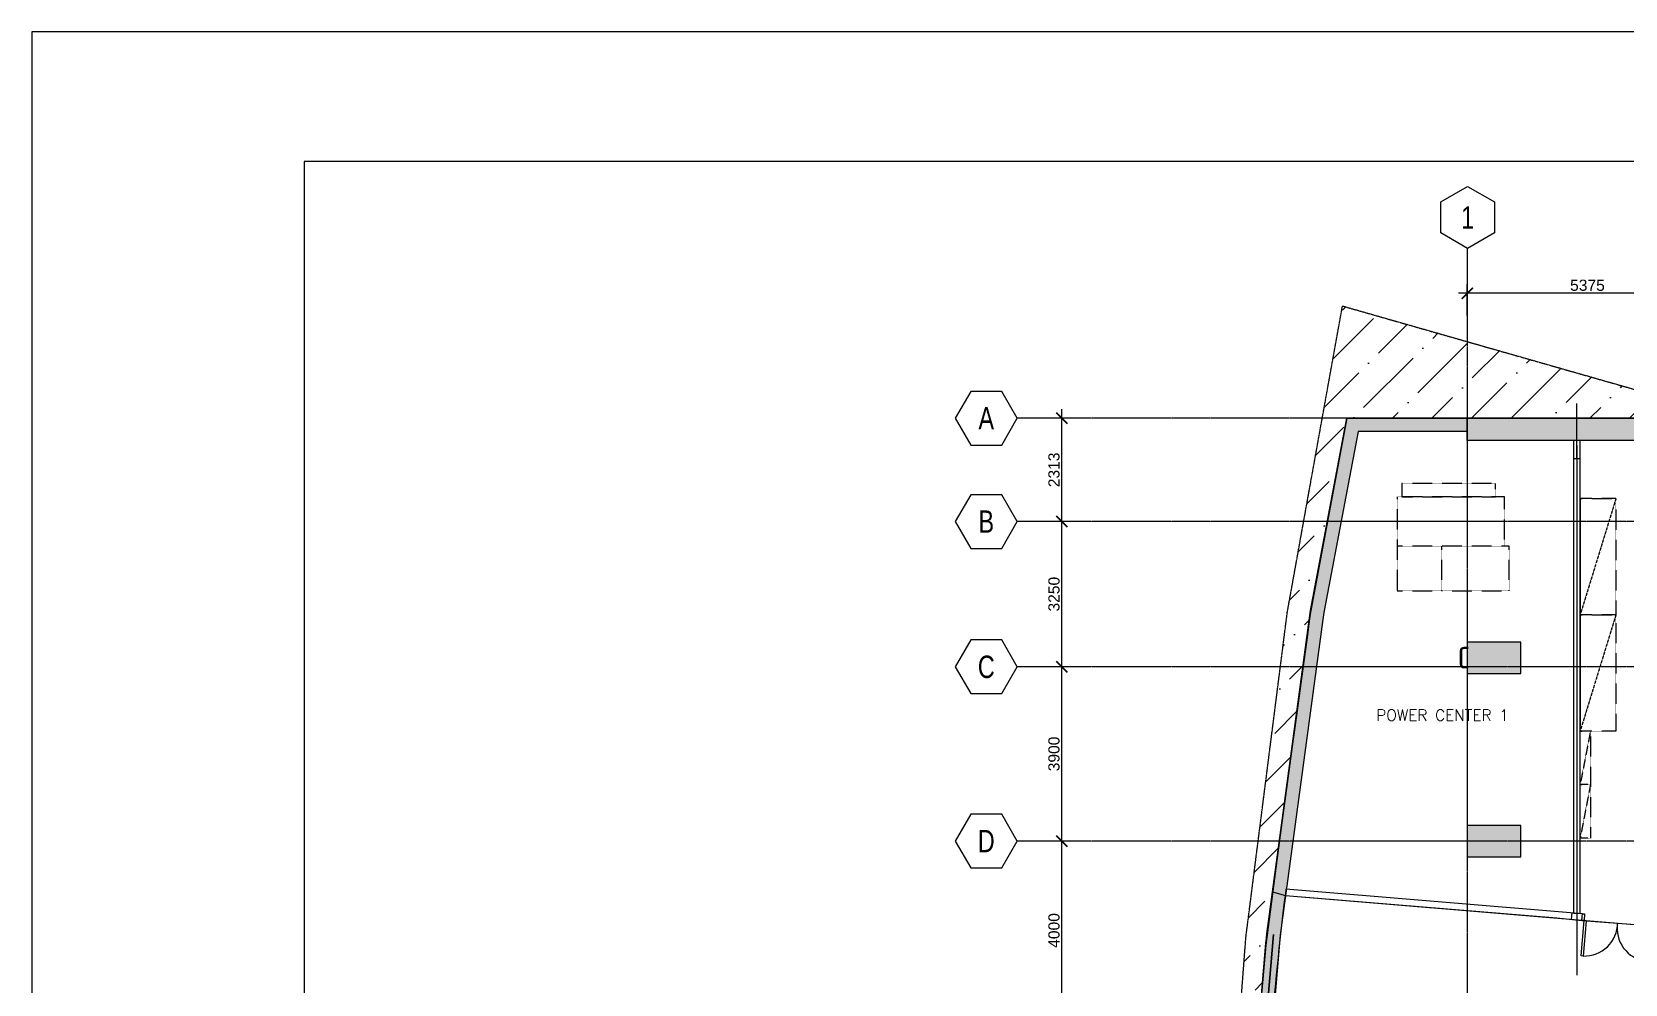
# Model space of a CAD drawing. Header units: inches. Extents: x -189245 to 740841, y -215444 to 469401.
# Drawn here: x -65827 to -30180, y 162103 to 183412 of the extents above; entities that cross this region are included whole.
import ezdxf
from ezdxf.enums import TextEntityAlignment as Align

# ---------------------------------------------------------------- set-up
doc = ezdxf.new("R2010")
doc.units = ezdxf.units.IN
doc.header["$LTSCALE"] = 10
doc.header["$MEASUREMENT"] = 0
doc.linetypes.add('GRID NORMAL$0$GRID BASEMENT$0$GRID GROUND$0$GRID$0$$0$PHANTOM', pattern=[2.5, 1.25, -0.25, 0.25, -0.25, 0.25, -0.25])
doc.linetypes.add('HIDDEN', pattern=[0.375, 0.25, -0.125])
for name, color, linetype in [('2', 2, 'Continuous'), ('3', 252, 'Continuous'), ('a-dim', 8, 'Continuous'), ('A-DOOR', 1, 'Continuous'), ('A-GRID', 8, 'Continuous'), ('A-HATCH-CMU', 8, 'Continuous'), ('A-HATCH-SOLID', 252, 'Continuous'), ('A-PARKING EQUIPMENTS', 2, 'Continuous'), ('A-RETAINING HATCH', 252, 'Continuous'), ('A-SHEARWALL', 6, 'Continuous'), ('A-STAIR', 1, 'Continuous'), ('A-TEXT', 3, 'Continuous'), ('COL SETOUT', 1, 'Continuous'), ('FIRE RATED', 98, 'Continuous'), ('TSG- WALL 100', 244, 'Continuous')]:
    doc.layers.add(name, color=color, linetype=linetype)
doc.layers.add('DEFPOINT', color=7, linetype='Continuous', plot=False)
doc.styles.add('GRID NORMAL$0$GRID BASEMENT$0$GRID GROUND$0$GRID$0$Standard', font='ARIAL.TTF')
doc.styles.add('PRSP_Simplex', font='simplex.shx')
doc.dimstyles.new('GRID NORMAL$0$GRID BASEMENT$0$GRID GROUND$0$GRID$0$Standard', dxfattribs={"dimtxt": 250, "dimasz": 0.18, "dimexe": 0.18, "dimexo": 0.0625, "dimgap": 50, "dimtad": 1, "dimdec": 0, "dimzin": 0, "dimdsep": 46, "dimtxsty": 'GRID NORMAL$0$GRID BASEMENT$0$GRID GROUND$0$GRID$0$Standard', "dimcen": 0.09, "dimadec": 0, "dimazin": 0, "dimtfac": 1, "dimtdec": 0, "dimtofl": 0, "dimtmove": 0, "dimatfit": 3, "dimfxl": 1, "dimtolj": 1, "dimtzin": 0, "dimarcsym": 0})

# ---------------------------------------------------------------- blocks, each defined once
blk = doc.blocks.new('GRID NORMAL$0$GRID BASEMENT$0$GRID GROUND$0$GRID$0$$0$GRID-H')
at = {"color": 3}
blk.add_lwpolyline([(-10.39, 6), (-13.86, 0), (-10.39, -6), (-3.46, -6), (0, 0), (-3.46, 6)], close=True, dxfattribs=at)
at = {"color": 6, "style": 'GRID NORMAL$0$GRID BASEMENT$0$GRID GROUND$0$GRID$0$Standard', "width": 0.75}
blk.add_attdef('H', text='', height=5, dxfattribs=at).set_placement((-6.93, 0), align=Align.MIDDLE)
blk = doc.blocks.new('GRID NORMAL$0$GRID BASEMENT$0$GRID GROUND$0$GRID$0$_ARCHTICK')
at = {"color": 0, "linetype": 'ByBlock', "ltscale": 20, "const_width": 0.15}
blk.add_lwpolyline([(-0.5, -0.5), (0.5, 0.5)], dxfattribs=at)
blk = doc.blocks.new('*D707')
at = {"layer": 'a-dim', "color": 0, "lineweight": -2, "ltscale": 500}
for p, q in [((-28136, 177562), (-33911, 177562)), ((-33711, 177063), (-33711, 177762)), ((-28336, 177063), (-28336, 177762))]:
    blk.add_line(p, q, dxfattribs=at)
at = {"layer": 'Defpoints', "color": 0, "ltscale": 500}
for p in [(-33711, 177562), (-33711, 177062), (-28336, 177062)]:
    blk.add_point(p, dxfattribs=at)
at = {"layer": 'a-dim', "color": 0, "lineweight": -2, "ltscale": 500, "xscale": 250, "yscale": 250, "zscale": 250, "rotation": 180}
blk.add_blockref('GRID NORMAL$0$GRID BASEMENT$0$GRID GROUND$0$GRID$0$_ARCHTICK', (-33711, 177562), dxfattribs=at)
at = {"layer": 'a-dim', "color": 0, "lineweight": -2, "ltscale": 500, "xscale": 250, "yscale": 250, "zscale": 250}
blk.add_blockref('GRID NORMAL$0$GRID BASEMENT$0$GRID GROUND$0$GRID$0$_ARCHTICK', (-28336, 177562), dxfattribs=at)
at = {"layer": 'a-dim', "color": 3, "ltscale": 500, "insert": (-31023, 177740), "char_height": 250, "attachment_point": 5, "style": 'GRID NORMAL$0$GRID BASEMENT$0$GRID GROUND$0$GRID$0$Standard'}
blk.add_mtext('\\A1;5375', dxfattribs=at)
blk = doc.blocks.new('*D708')
at = {"layer": 'a-dim', "color": 0, "lineweight": -2, "ltscale": 500}
for p, q in [((-42281, 174766), (-42981, 174766)), ((-42781, 172254), (-42781, 174966)), ((-42281, 172454), (-42981, 172454))]:
    blk.add_line(p, q, dxfattribs=at)
at = {"layer": 'Defpoints', "color": 0, "ltscale": 500}
for p in [(-42781, 174766), (-42281, 174766), (-42281, 172454)]:
    blk.add_point(p, dxfattribs=at)
at = {"layer": 'a-dim', "color": 0, "lineweight": -2, "ltscale": 500, "xscale": 250, "yscale": 250, "zscale": 250}
for p, rotation in [((-42781, 174766), 90), ((-42781, 172454), 270)]:
    blk.add_blockref('GRID NORMAL$0$GRID BASEMENT$0$GRID GROUND$0$GRID$0$_ARCHTICK', p, dxfattribs=dict(at, rotation=rotation))
at = {"layer": 'a-dim', "color": 3, "ltscale": 500, "insert": (-42958, 173610), "char_height": 250, "attachment_point": 5, "rotation": 90, "style": 'GRID NORMAL$0$GRID BASEMENT$0$GRID GROUND$0$GRID$0$Standard'}
blk.add_mtext('\\A1;2313', dxfattribs=at)
blk = doc.blocks.new('*D712')
at = {"layer": 'a-dim', "color": 0, "lineweight": -2, "ltscale": 500}
for p, q in [((-42781, 169004), (-42781, 172654)), ((-42281, 172454), (-42981, 172454)), ((-42281, 169204), (-42981, 169204))]:
    blk.add_line(p, q, dxfattribs=at)
at = {"layer": 'Defpoints', "color": 0, "ltscale": 500}
for p in [(-42781, 172454), (-42281, 172454), (-42281, 169204)]:
    blk.add_point(p, dxfattribs=at)
at = {"layer": 'a-dim', "color": 0, "lineweight": -2, "ltscale": 500, "xscale": 250, "yscale": 250, "zscale": 250}
for p, rotation in [((-42781, 172454), 90), ((-42781, 169204), 270)]:
    blk.add_blockref('GRID NORMAL$0$GRID BASEMENT$0$GRID GROUND$0$GRID$0$_ARCHTICK', p, dxfattribs=dict(at, rotation=rotation))
at = {"layer": 'a-dim', "color": 3, "ltscale": 500, "insert": (-42958, 170829), "char_height": 250, "attachment_point": 5, "rotation": 90, "style": 'GRID NORMAL$0$GRID BASEMENT$0$GRID GROUND$0$GRID$0$Standard'}
blk.add_mtext('\\A1;3250', dxfattribs=at)
blk = doc.blocks.new('*D713')
at = {"layer": 'a-dim', "color": 0, "lineweight": -2, "ltscale": 500}
for p, q in [((-42781, 165104), (-42781, 169404)), ((-42281, 169204), (-42981, 169204)), ((-42281, 165304), (-42981, 165304))]:
    blk.add_line(p, q, dxfattribs=at)
at = {"layer": 'Defpoints', "color": 0, "ltscale": 500}
for p in [(-42781, 169204), (-42281, 169204), (-42281, 165304)]:
    blk.add_point(p, dxfattribs=at)
at = {"layer": 'a-dim', "color": 0, "lineweight": -2, "ltscale": 500, "xscale": 250, "yscale": 250, "zscale": 250}
for p, rotation in [((-42781, 169204), 90), ((-42781, 165304), 270)]:
    blk.add_blockref('GRID NORMAL$0$GRID BASEMENT$0$GRID GROUND$0$GRID$0$_ARCHTICK', p, dxfattribs=dict(at, rotation=rotation))
at = {"layer": 'a-dim', "color": 3, "ltscale": 500, "insert": (-42958, 167254), "char_height": 250, "attachment_point": 5, "rotation": 90, "style": 'GRID NORMAL$0$GRID BASEMENT$0$GRID GROUND$0$GRID$0$Standard'}
blk.add_mtext('\\A1;3900', dxfattribs=at)
blk = doc.blocks.new('*D714')
at = {"layer": 'a-dim', "color": 0, "lineweight": -2, "ltscale": 500}
for p, q in [((-42781, 161104), (-42781, 165504)), ((-42281, 165304), (-42981, 165304)), ((-42281, 161304), (-42981, 161304))]:
    blk.add_line(p, q, dxfattribs=at)
at = {"layer": 'Defpoints', "color": 0, "ltscale": 500}
for p in [(-42781, 165304), (-42281, 165304), (-42281, 161304)]:
    blk.add_point(p, dxfattribs=at)
at = {"layer": 'a-dim', "color": 0, "lineweight": -2, "ltscale": 500, "xscale": 250, "yscale": 250, "zscale": 250}
for p, rotation in [((-42781, 165304), 90), ((-42781, 161304), 270)]:
    blk.add_blockref('GRID NORMAL$0$GRID BASEMENT$0$GRID GROUND$0$GRID$0$_ARCHTICK', p, dxfattribs=dict(at, rotation=rotation))
at = {"layer": 'a-dim', "color": 3, "ltscale": 500, "insert": (-42958, 163304), "char_height": 250, "attachment_point": 5, "rotation": 90, "style": 'GRID NORMAL$0$GRID BASEMENT$0$GRID GROUND$0$GRID$0$Standard'}
blk.add_mtext('\\A1;4000', dxfattribs=at)
blk = doc.blocks.new('GRID NORMAL$0$GRID BASEMENT$0$GRID GROUND$0$GRID$0$$0$GRID-V')
at = {"color": 3}
blk.add_lwpolyline([(6, 10.39), (0, 13.86), (-6, 10.39), (-6, 3.46), (0, 0), (6, 3.46)], close=True, dxfattribs=at)
at = {"color": 6, "style": 'GRID NORMAL$0$GRID BASEMENT$0$GRID GROUND$0$GRID$0$Standard', "width": 0.75}
blk.add_attdef('V', text='', height=5, dxfattribs=at).set_placement((0, 6.93), align=Align.MIDDLE)
blk = doc.blocks.new('SW-5')
at = {"layer": 'A-HATCH-SOLID', "ltscale": 2}
blk.add_hatch(color=254, dxfattribs=at).paths.add_polyline_path([(0, 2800), (-500, 2800), (-500, 500), (-5375, 500), (-5375, 0), (0, 0)])
at = {"layer": 'A-SHEARWALL', "ltscale": 2}
blk.add_lwpolyline([(0, 2800), (-500, 2800), (-500, 500), (-5375, 500), (-5375, 0), (0, 0), (0, 2800)], dxfattribs=at)
at = {"layer": 'A-SHEARWALL', "color": 6, "ltscale": 2}
blk.add_lwpolyline([(0, 2800), (-500, 2800), (-500, 500), (-5375, 500), (-5375, 0), (0, 0), (0, 2800)], dxfattribs=at)

msp = doc.modelspace()

# ---------------------------------------------------------------- hatches: boundary and pattern name
at = {"layer": 'A-HATCH-CMU'}
h = msp.add_hatch(dxfattribs=at)
h.set_pattern_fill('ANSI36', color=256, scale=5000, style=0)
h.set_pattern_definition([(45, (-33710.7, 121641.35), (331.456, 1215.34), [1562.5, -312.5, 0, -312.5])])
h.paths.add_polyline_path([(-28335.98035, 124153.88317), (-28335.98035, 121841.34986), (-28700.96013, 121841.34986), (-28700.96013, 121641.34986), (-36602.47888, 121641.34986), (-37502.59696, 126785.80913), (-38391.62622, 134053.11762), (-38907.60135, 141356.50818), (-39048.76609, 148656.51947), (-38812.2577, 155943.94953), (-38588.89224, 158599.02413), (-38199.30315, 163229.69781), (-37238.09484, 170299.74916), (-36403.45569, 174766.41645), (-28335.96471, 174766.41645), (-28335.96471, 172453.88317), (-19618.61237, 172453.88317), (-36484.54038, 177284.87615), (-37120.38529, 173852.79345), (-37737.27581, 170427.90716), (-38664.92755, 163146.76286), (-39219.51338, 155817.71555), (-39288.65133, 152160.97082), (-39395.69804, 148489.83325), (-39192.1149, 141152.6571), (-38901.93197, 137484.11599), (-38566.09667, 133618.77037), (-38134.21254, 130166.69027), (-37699.22107, 126842.89482), (-37028.10899, 123095.04311), (-36380.58756, 119679.47698), (-18533.81449, 124037.89483), (-18533.81449, 124153.88317)])
at = {"layer": 'A-RETAINING HATCH', "ltscale": 2}
h = msp.add_hatch(color=256, dxfattribs=at)
h.paths.add_polyline_path([(-33710.98035, 174466.41645), (-36154.79826, 174466.41645), (-36919.45453, 170416.55586), (-36940.82955, 170259.33448), (-37901.00309, 163196.89424), (-38512.67928, 155926.09267), (-38748.67197, 148654.55267), (-38607.80593, 141369.98807), (-38092.91343, 134081.92157), (-37205.75487, 126829.90499), (-36385.40563, 122141.34986), (-33710.98035, 122141.34986), (-33710.98035, 121841.34986), (-36637.47257, 121841.34986), (-37502.59696, 126785.80913), (-38391.62622, 134053.11762), (-38907.60135, 141356.50819), (-39048.76609, 148656.51948), (-38812.25769, 155943.94953), (-38199.35805, 163229.29404), (-37238.09484, 170299.74916), (-37215.67917, 170464.62491), (-36403.45569, 174766.41645), (-33710.98035, 174766.41648)])
h.paths.add_polyline_path([(-27035.98035, 172453.88317), (-28335.98035, 172453.88317), (-28335.98035, 172153.88317), (-27035.98035, 172153.88317)])
h.paths.add_polyline_path([(-21635.94908, 172153.88317), (-19660.62503, 172153.88317), (-15035.94908, 170832.68086), (-15035.94908, 167153.88317), (-2158.97239, 167153.88317), (13464.01965, 162690.59265), (13464.01965, 155053.88317), (13764.01965, 155053.88317), (13764.01965, 162916.88895), (-2116.95962, 167453.88314), (-14735.94908, 167453.88314), (-14735.94908, 171058.97715), (-19618.61237, 172453.88317), (-21635.94908, 172453.88317)])
h.paths.add_polyline_path([(13464.01965, 132157.45303), (13464.01965, 141553.41648), (13764.01965, 141553.41648), (13764.01965, 131921.89602), (13764.01966, 131921.89602), (-18046.87211, 124153.88317), (-21860.98035, 124153.88317), (-21860.98035, 124453.88317), (-18082.97077, 124453.88317)])
h.paths.add_polyline_path([(-27035.98035, 124453.88317), (-28335.98035, 124453.88317), (-28335.98035, 124153.88317), (-27035.98035, 124153.88317)])
h.paths.add_polyline_path([(13464.01965, 147553.88317), (13464.01965, 149053.41648)])
edge = h.paths.add_edge_path()
edge.add_line((13764.01965, 155053.88317), (13764.01965, 162916.88895))
edge.add_line((13464.01965, 155053.88317), (13464.01965, 162053.88317))
edge.add_line((13464.01965, 150653.88317), (13464.01965, 153553.41648))
edge.add_line((13464.01965, 143153.88317), (13464.01965, 145953.88317))
edge.add_line((13464.01965, 150653.88317), (13464.01965, 153353.88317))
edge.add_line((13464.01965, 143253.88317), (13464.01965, 145953.88317))
h.paths.add_polyline_path([(-21635.94908, 172453.88317), (-21860.98035, 172453.88317), (-21860.98035, 172153.88317), (-21635.94908, 172153.88317)])
h.paths.add_polyline_path([(13764.01965, 153553.41648), (13364.01965, 153553.41648), (13364.01965, 150553.41648), (13764.01965, 150553.41648)])
h.paths.add_polyline_path([(13764.01965, 149053.41648), (13364.01965, 149053.41648), (13364.01965, 147553.41648), (13764.01965, 147553.41648)])
h.paths.add_polyline_path([(13764.01965, 146053.41648), (13364.01965, 146053.41648), (13364.01965, 143053.41648), (13764.01965, 143053.41648)])
at = {"layer": 'COL SETOUT'}
h = msp.add_hatch(color=254, dxfattribs=at)
h.paths.add_polyline_path([(4864.01965, 164688.56028), (5464.01965, 164688.56028), (5464.01965, 165288.56028), (4864.01965, 165288.56028)])
h.paths.add_polyline_path([(-3235.98035, 166677.88317), (-2635.98035, 166677.88317), (-2635.98035, 167277.88317), (-3235.98035, 167277.88317)])
h.paths.add_polyline_path([(-9235.98035, 166677.88317), (-8635.98035, 166677.88317), (-8635.98035, 167277.88317), (-9235.98035, 167277.88317)])
h.paths.add_polyline_path([(-9235.98035, 162053.88317), (-8635.98035, 162053.88317), (-8635.98035, 162653.88317), (-9235.98035, 162653.88317)])
h.paths.add_polyline_path([(-15235.98035, 162053.88317), (-14635.98035, 162053.88317), (-14635.98035, 162653.88317), (-15235.98035, 162653.88317)])
h.paths.add_polyline_path([(-15235.98035, 166677.88317), (-14635.98035, 166677.88317), (-14635.98035, 167277.88317), (-15235.98035, 167277.88317)])
h.paths.add_polyline_path([(-23060.98035, 161653.88317), (-23060.98035, 160953.88317), (-21860.98035, 160953.88317), (-21860.98035, 161653.88317)])
h.paths.add_polyline_path([(-33710.98035, 169753.88317), (-33710.98035, 169053.88317), (-32510.98035, 169053.88317), (-32510.98035, 169753.88317)])
h.paths.add_polyline_path([(-33710.98035, 165653.88317), (-33710.98035, 164953.88317), (-32510.98035, 164953.88317), (-32510.98035, 165653.88317)])
h.paths.add_polyline_path([(-33710.98035, 157653.88317), (-33710.98035, 156953.88317), (-32510.98035, 156953.88317), (-32510.98035, 157653.88317)])
h.paths.add_polyline_path([(-33010.98035, 148903.88317), (-33710.98035, 148903.88317), (-33710.98035, 147703.88317), (-33010.98035, 147703.88317)])
h.paths.add_polyline_path([(-27035.98035, 135753.88317), (-27035.98035, 134953.88317), (-25835.98035, 134953.88317), (-25835.98035, 135753.88317)])
h.paths.add_polyline_path([(-23060.98035, 135653.88317), (-23060.98035, 134953.88317), (-21860.98035, 134953.88317), (-21860.98035, 135653.88317)])
h.paths.add_polyline_path([(-33710.98035, 131653.88317), (-33710.98035, 130953.88317), (-32510.98035, 130953.88317), (-32510.98035, 131653.88317)])
h.paths.add_polyline_path([(-33710.98035, 127553.88317), (-33710.98035, 126853.88317), (-32510.98035, 126853.88317), (-32510.98035, 127553.88317)])

# ---------------------------------------------------------------- linework, layer by layer
at = {"layer": '2', "linetype": 'HIDDEN', "ltscale": 1000}
for p, q in [((-31185.98035, 172966.41648), (-31185.98035, 170366.70998)), ((-31185.98035, 170366.70998), (-31185.98035, 167767.00348))]:
    msp.add_line(p, q, dxfattribs=at)
at = {"layer": '3', "color": 3, "linetype": 'GRID NORMAL$0$GRID BASEMENT$0$GRID GROUND$0$GRID$0$$0$PHANTOM', "flags": 128}
msp.add_lwpolyline([(17371.35219, 161873.70839), (16907.36937, 153196.10388), (17289.02822, 141092.11956), (18264.2428, 133020.82124), (-36399.54194, 119672.28056), (-37656.67603, 126517.80566), (-38611.74904, 133815.57488), (-39192.1149, 141152.6571), (-39395.69803, 148489.83325), (-39219.51338, 155817.71555), (-38664.92755, 163146.76286), (-37737.27581, 170427.90716), (-36503.49476, 177277.67973), (17390.30657, 161880.9048)], dxfattribs=at)
msp.add_lwpolyline([(17371.35219, 161873.70839), (16907.36937, 153196.10388), (17289.02822, 141092.11956), (18264.2428, 133020.82124), (-36399.54194, 119672.28056), (-37656.67603, 126517.80566), (-38611.74904, 133815.57488), (-39192.1149, 141152.6571), (-39395.69803, 148489.83325), (-39219.51338, 155817.71555), (-38664.92755, 163146.76286), (-37737.27581, 170427.90716), (-36503.49476, 177277.67973), (17390.30657, 161880.9048)], dxfattribs=at)
at = {"layer": 'a-dim', "color": 8}
msp.add_point((-37769.48921, 164161.96654), dxfattribs=at)
at = {"layer": 'A-DOOR', "color": 2}
for points in [[(-31098.9071, 163524.18281), (-31148.73109, 163528.37439), (-31136.15635, 163677.84638), (-31086.33235, 163673.6548)], [(-31098.9071, 163524.18281), (-31049.0831, 163519.99123), (-31115.31522, 162732.54788), (-31165.13922, 162736.73946)]]:
    msp.add_lwpolyline(points, close=True, dxfattribs=at)
at = {"layer": 'A-DOOR', "color": 1}
for centre, start, end in [((-31090.33424, 163472.71031), 268.066962379, 359.950330271), ((-29619.11313, 163351.10005), 170.5990846, 262.48245249)]:
    msp.add_arc(centre, 740.58388, start, end, dxfattribs=at)
at = {"layer": 'A-GRID', "linetype": 'GRID NORMAL$0$GRID BASEMENT$0$GRID GROUND$0$GRID$0$$0$PHANTOM'}
for p, q in [((-33710.98035, 178562.49557), (-33710.98035, 120834.15344)), ((23234.69143, 174766.41648), (-43780.74842, 174766.41648)), ((23234.69143, 172453.88317), (-43780.74842, 172453.88317)), ((23234.69143, 169203.88317), (-43780.74842, 169203.88317)), ((23234.69143, 165303.88317), (-43780.74842, 165303.88317))]:
    msp.add_line(p, q, dxfattribs=at)
at = {"layer": 'A-PARKING EQUIPMENTS', "color": 8, "linetype": 'HIDDEN'}
for p, q in [((-35277.0556, 173003.88317), (-35277.0556, 170903.88317)), ((-32877.0556, 173003.88317), (-35277.0556, 173003.88317)), ((-32877.0556, 171903.88317), (-32877.0556, 173003.88317)), ((-31185.98035, 172966.41648), (-30385.98035, 172966.41648)), ((-30385.98035, 172966.41648), (-31185.98035, 172966.41648)), ((-30385.98035, 172966.41648), (-31185.98035, 170366.70998)), ((-30385.98035, 172966.41648), (-30385.98035, 170366.70998)), ((-32777.0556, 171903.88317), (-35277.0556, 171903.88317)), ((-34277.0556, 170903.88317), (-34277.0556, 171903.88317)), ((-32777.0556, 170903.88317), (-32777.0556, 171903.88317)), ((-35277.0556, 170903.88317), (-34277.0556, 170903.88317)), ((-34277.0556, 170903.88317), (-32777.0556, 170903.88317)), ((-30385.98035, 170366.70998), (-31185.98035, 170366.70998)), ((-31185.98035, 170366.70998), (-30385.98035, 170366.70998)), ((-30385.98035, 170366.70998), (-31185.98035, 170366.70998)), ((-30385.98035, 170366.70998), (-31185.98035, 167767.00348)), ((-30385.98035, 170366.70998), (-30385.98035, 167767.00348)), ((-30955.4568, 167767.00348, -762.7968), (-31185.98035, 166567.00348)), ((-30385.98035, 167767.00348), (-31185.98035, 167767.00348)), ((-30955.4568, 166567.00348, -762.7968), (-31185.98035, 165367.00348))]:
    msp.add_line(p, q, dxfattribs=at)
for points in [[(-35177.0556, 173303.88317), (-35177.0556, 173003.88317), (-33077.0556, 173003.88317), (-33077.0556, 173303.88317)], [(-30955.4568, 166567.00348), (-31185.98035, 166567.00348), (-31185.98035, 167767.00348), (-30955.4568, 167767.00348)], [(-30955.4568, 165367.00348), (-31185.98035, 165367.00348), (-31185.98035, 166567.00348), (-30955.4568, 166567.00348)]]:
    msp.add_lwpolyline(points, close=True, dxfattribs=at)
at = {"layer": 'A-STAIR', "color": 2, "ltscale": 0.5}
for points in [[(-33692.02597, 169636.07958), (-33792.02597, 169636.07958, 0.4142135624), (-33867.02597, 169561.07958), (-33867.02597, 169261.07958, 0.4142135624), (-33792.02597, 169186.07958), (-33692.02597, 169186.07958)], [(-33692.02597, 169611.07958), (-33792.02597, 169611.07958, 0.4142135624), (-33842.02597, 169561.07958), (-33842.02597, 169261.07958, 0.4142135624), (-33792.02597, 169211.07958), (-33692.02597, 169211.07958)]]:
    msp.add_lwpolyline(points, format="xyb", dxfattribs=at)
at = {"layer": 'COL SETOUT', "color": 6, "ltscale": 2}
for points in [[(-33710.98035, 169753.88317), (-33710.98035, 169053.88317), (-32510.98035, 169053.88317), (-32510.98035, 169753.88317)], [(-33710.98035, 165653.88317), (-33710.98035, 164953.88317), (-32510.98035, 164953.88317), (-32510.98035, 165653.88317)]]:
    msp.add_lwpolyline(points, close=True, dxfattribs=at)
at = {"layer": 'DEFPOINT'}
for p, q in [((-31260.98035, 173867.2411), (-31260.98035, 175092.75015)), ((-31260.98035, 174155.59583), (-31260.98035, 162302.7299)), ((-31335.98035, 173867.2411), (-31185.98035, 173867.2411)), ((-31375.06088, 163697.66237), (-31386.62384, 163557.77562))]:
    msp.add_line(p, q, dxfattribs=at)
for points in [[(-28335.98035, 174766.41648), (-36403.45569, 174766.41648), (-37215.67917, 170464.62491), (-37238.09484, 170299.74916), (-37282.32326, 169974.43238), (-37400.10619, 169108.0943), (-37535.52526, 168112.03572), (-37738.07457, 166622.2088), (-37975.83243, 164873.40962), (-38220.97413, 162972.35046), (-38313.02901, 161878.12322)], [(-28391.35708, 171966.41648), (-28335.98035, 172128.88317), (-28335.98035, 174766.41648), (-32838.73189, 174766.41648), (-33560.98035, 174766.41648), (-36403.45569, 174766.41645), (-37226.887, 170382.18703), (-37387.08322, 169203.88317), (-37546.92573, 168028.18097), (-38066.64815, 164169.13915), (-37780.11071, 164086.25744), (-29260.98035, 163381.69469), (-29260.98035, 172128.88317), (-28335.98035, 172128.88317)], [(-19618.61236, 172453.88317), (-28335.98035, 172453.88321), (-28335.98035, 174766.41648), (-36403.45569, 174766.41648)], [(-8935.98035, 155053.88317), (-38841.14417, 155053.88317), (-38737.0975, 156837.35497), (-38396.98993, 160880.10625), (-38217.14699, 163017.84245), (-38066.64815, 164169.13915), (-37780.09002, 164086.25573), (-31709.5172, 163584.04831), (-31148.73109, 163528.37439), (-29553.35514, 163406.22623)]]:
    msp.add_lwpolyline(points, dxfattribs=at)
at = {"layer": 'Defpoints', "color": 2}
msp.add_lwpolyline([(-65826.94026, 109161.63702), (39173.05974, 109161.63702), (39173.05974, 183411.63702), (-65826.94026, 183411.63702)], close=True, dxfattribs=at)
at = {"layer": 'Defpoints', "color": 5}
msp.add_lwpolyline([(-59733.94026, 112061.63702), (35466.05974, 112061.63702), (35466.05974, 180511.63702), (-59733.94026, 180511.63702)], close=True, dxfattribs=at)
at = {"layer": 'FIRE RATED', "color": 4, "ltscale": 2}
for points in [[(-31185.98035, 163682.33175), (-31185.98035, 174266.41648), (-31335.98035, 174266.41648), (-31335.98035, 163694.65712)], [(-31136.15635, 163677.84638), (-37768.3925, 164227.9588), (-37780.10548, 164086.25701), (-31147.94207, 163537.75322)]]:
    msp.add_lwpolyline(points, close=True, dxfattribs=at)
at = {"layer": 'FIRE RATED', "color": 1, "ltscale": 2}
msp.add_lwpolyline([(-21860.98035, 172153.88317), (-21635.98035, 172153.88317), (-21635.98035, 161202.08174, -0.3723405755), (-21849.49301, 160954.75873), (-27547.04527, 160114.20416, -0.0580430888), (-28282.34431, 160091.20298), (-38092.85984, 160916.53958, -0.01360506), (-37780.11071, 164086.25744), (-31147.91758, 163538.04431)], format="xyb", dxfattribs=at)
at = {"layer": 'TSG- WALL 100', "color": 4, "ltscale": 2}
for points in [[(-38907.60135, 141356.50819), (-39048.76609, 148656.51948), (-38812.25769, 155943.94953), (-38199.35805, 163229.29404), (-37238.09484, 170299.74916), (-37215.67917, 170464.62491), (-36403.45569, 174766.41645), (-33710.98035, 174766.41648), (-33710.98035, 174766.41648), (-33710.98035, 174766.41648), (-33710.98035, 174466.41645)], [(-33710.98035, 174466.41645), (-36154.79826, 174466.41645), (-36919.45453, 170416.55586), (-36940.82955, 170259.33448), (-37901.00309, 163196.89424), (-38512.67928, 155926.09267), (-38748.67197, 148654.55267), (-38607.80593, 141369.98807)]]:
    msp.add_lwpolyline(points, dxfattribs=at)
msp.add_lwpolyline([(-38050.20802, 163212.89226), (-38050.15312, 163213.29602), (-38662.47506, 155934.81862), (-38662.46191, 155935.22359)], close=True, dxfattribs=at)

# ---------------------------------------------------------------- block references
at = {"layer": 'A-GRID'}
ref = msp.add_blockref('GRID NORMAL$0$GRID BASEMENT$0$GRID GROUND$0$GRID$0$$0$GRID-V', (-33704.9603, 178565.71732), dxfattribs=dict(at, xscale=-100, yscale=100, zscale=100))
ref.add_attrib('V', '1', dxfattribs={"layer": '0', "color": 6, "height": 500, "style": 'GRID NORMAL$0$GRID BASEMENT$0$GRID GROUND$0$GRID$0$Standard', "width": 0.75}).set_placement((-33704.9603, 179258.53765), align=Align.MIDDLE)
ref = msp.add_blockref('GRID NORMAL$0$GRID BASEMENT$0$GRID GROUND$0$GRID$0$$0$GRID-H', (-45166.38906, 174766.41648), dxfattribs=dict(at, xscale=100, yscale=100, zscale=100, rotation=180))
ref.add_attrib('H', 'A', dxfattribs={"layer": '0', "color": 6, "height": 500, "style": 'GRID NORMAL$0$GRID BASEMENT$0$GRID GROUND$0$GRID$0$Standard', "width": 0.75}).set_placement((-44473.56874, 174766.41648), align=Align.MIDDLE)
ref = msp.add_blockref('GRID NORMAL$0$GRID BASEMENT$0$GRID GROUND$0$GRID$0$$0$GRID-H', (-45166.38906, 172453.88317), dxfattribs=dict(at, xscale=100, yscale=100, zscale=100, rotation=180))
ref.add_attrib('H', 'B', dxfattribs={"layer": '0', "color": 6, "height": 500, "style": 'GRID NORMAL$0$GRID BASEMENT$0$GRID GROUND$0$GRID$0$Standard', "width": 0.75}).set_placement((-44473.56874, 172453.88317), align=Align.MIDDLE)
ref = msp.add_blockref('GRID NORMAL$0$GRID BASEMENT$0$GRID GROUND$0$GRID$0$$0$GRID-H', (-45166.38906, 169203.88317), dxfattribs=dict(at, xscale=100, yscale=100, zscale=100, rotation=180))
ref.add_attrib('H', 'C', dxfattribs={"layer": '0', "color": 6, "height": 500, "style": 'GRID NORMAL$0$GRID BASEMENT$0$GRID GROUND$0$GRID$0$Standard', "width": 0.75}).set_placement((-44473.56874, 169203.88317), align=Align.MIDDLE)
ref = msp.add_blockref('GRID NORMAL$0$GRID BASEMENT$0$GRID GROUND$0$GRID$0$$0$GRID-H', (-45166.38906, 165303.88317), dxfattribs=dict(at, xscale=100, yscale=100, zscale=100, rotation=180))
ref.add_attrib('H', 'D', dxfattribs={"layer": '0', "color": 6, "height": 500, "style": 'GRID NORMAL$0$GRID BASEMENT$0$GRID GROUND$0$GRID$0$Standard', "width": 0.75}).set_placement((-44473.56874, 165303.88317), align=Align.MIDDLE)
at = {"layer": 'A-HATCH-SOLID', "xscale": -1, "rotation": 180}
msp.add_blockref('SW-5', (-28335.98035, 174766.41648), dxfattribs=at)

# ---------------------------------------------------------------- texts
at = {"layer": 'A-TEXT', "linetype": 'Continuous', "style": 'PRSP_Simplex'}
msp.add_text('POWER CENTER 1', height=250, dxfattribs=at).set_placement((-34264.9742, 168121.97479), align=Align.MIDDLE)

# ---------------------------------------------------------------- dimensions: what is measured, and where the dimension line sits
at = {"layer": 'a-dim', "ltscale": 500}
for base, p1, p2, angle, picture, middle in [((-33710.98035, 177562.49557), (-28335.98035, 177062.49557), (-33710.98035, 177062.49557), 180, '*D707', (-31023.48035, 177740.22408)), ((-42780.74842, 174766.41648), (-42280.74842, 172453.88317), (-42280.74842, 174766.41648), 270, '*D708', (-42958.47693, 173610.14982)), ((-42780.74842, 172453.88317), (-42280.74842, 169203.88317), (-42280.74842, 172453.88317), 270, '*D712', (-42958.47693, 170828.88317)), ((-42780.74842, 169203.88317), (-42280.81092, 165303.88317), (-42280.74842, 169203.88317), 270, '*D713', (-42958.47693, 167253.88317)), ((-42780.74842, 165303.88317), (-42280.74842, 161303.88317), (-42280.74842, 165303.88317), 270, '*D714', (-42958.39166, 163303.88317))]:
    dim = msp.add_linear_dim(base=base, p1=p1, p2=p2, angle=angle, dimstyle='GRID NORMAL$0$GRID BASEMENT$0$GRID GROUND$0$GRID$0$Standard', override={"dimasz": 250, "dimexe": 200, "dimblk1": 'GRID NORMAL$0$GRID BASEMENT$0$GRID GROUND$0$GRID$0$_ARCHTICK', "dimblk2": 'GRID NORMAL$0$GRID BASEMENT$0$GRID GROUND$0$GRID$0$_ARCHTICK', "dimsah": 1, "dimdle": 200, "dimclrt": 3}, dxfattribs=at)
    dim.commit()
    dim.dimension.update_dxf_attribs({"geometry": picture, "text_midpoint": middle})

doc.saveas('drawing.dxf')
